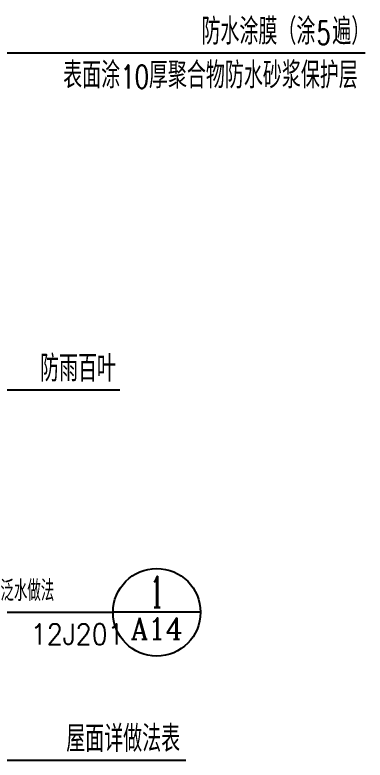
# Model space of a CAD drawing. Extents: x 1738711 to 2346805, y 1189731 to 2516152.
# Drawn here: x 2006267 to 2007228, y 1230856 to 1232897 of the extents above; entities that cross this region are included whole.
import ezdxf
from ezdxf.enums import TextEntityAlignment as Align

# ---------------------------------------------------------------- set-up
doc = ezdxf.new("R2010")
doc.units = 0
doc.header["$LTSCALE"] = 1000
doc.header["$MEASUREMENT"] = 0
for name, color, linetype in [('DIM_IDEN', 3, 'Continuous'), ('DIM_LEAD', 3, 'Continuous'), ('PUB_TEXT', 7, 'Continuous')]:
    doc.layers.add(name, color=color, linetype=linetype)
doc.styles.add('_TCH_DIM', font='SIMPLEX', dxfattribs={"bigfont": 'GBCBIG'})
doc.styles.add('_TCH_LABEL', font='COMPLEX', dxfattribs={"bigfont": 'GBCBIG'})

msp = doc.modelspace()

# ---------------------------------------------------------------- linework, layer by layer
at = {"layer": 'DIM_IDEN'}
for p in [(2006089.8, 1231260.5), (2006776.4, 1231260.5)]:
    msp.add_line(p, (2006536.4, 1231260.5), dxfattribs=at)
msp.add_circle((2006656.4, 1231260.5), 120, dxfattribs=at)
at = {"layer": 'DIM_LEAD'}
for p, q in [((2006006.6, 1232792.9), (2006720.6, 1232792.9)), ((2006720.6, 1232792.9), (2007227.8, 1232792.9)), ((2005917.4, 1231870.1), (2006555.2, 1231870.1)), ((2006196.1, 1230855.8), (2006736.1, 1230855.8))]:
    msp.add_line(p, q, dxfattribs=at)

# ---------------------------------------------------------------- texts
at = {"layer": 'PUB_TEXT', "color": 7, "style": '_TCH_DIM'}
for s, p in [('防水涂膜（涂', (2006778.9, 1232815.4)), ('遍）', (2007137.7, 1232815.4)), ('表面涂', (2006399.7, 1232695.4)), ('厚聚合物防水砂浆保护层', (2006634.8, 1232695.4)), ('防雨百叶', (2006336.4, 1231892.6)), ('屋面详做法表', (2006408, 1230878.3))]:
    msp.add_text(s, height=72.34, dxfattribs=at).set_placement(p)
at = {"layer": 'PUB_TEXT', "color": 7, "style": '_TCH_DIM', "width": 0.705882}
for s, height, p in [('5', 63.8, (2007094.8, 1232815.4)), ('10', 63.75, (2006557.6, 1232695.4))]:
    msp.add_text(s, height=height, dxfattribs=at).set_placement(p)
at = {"layer": 'PUB_TEXT', "style": '_TCH_DIM', "width": 0.9}
for s, p in [('泛水做法', (2006227.7, 1231291.2, 0)), ('12J201', (2006310.9, 1231171.9, 0))]:
    msp.add_text(s, height=56.96, dxfattribs=at).set_placement(p)
at = {"layer": 'PUB_TEXT', "color": 7, "style": '_TCH_LABEL'}
for s, height, p, p2 in [('1', 85.7, (2006638.1, 1231273.7), (2006674.8, 1231273.7)), ('A14', 57.97, (2006584.7, 1231187.3), (2006728.2, 1231187.3))]:
    msp.add_text(s, height=height, dxfattribs=at).set_placement(p, p2, align=Align.FIT)

doc.saveas('drawing.dxf')
